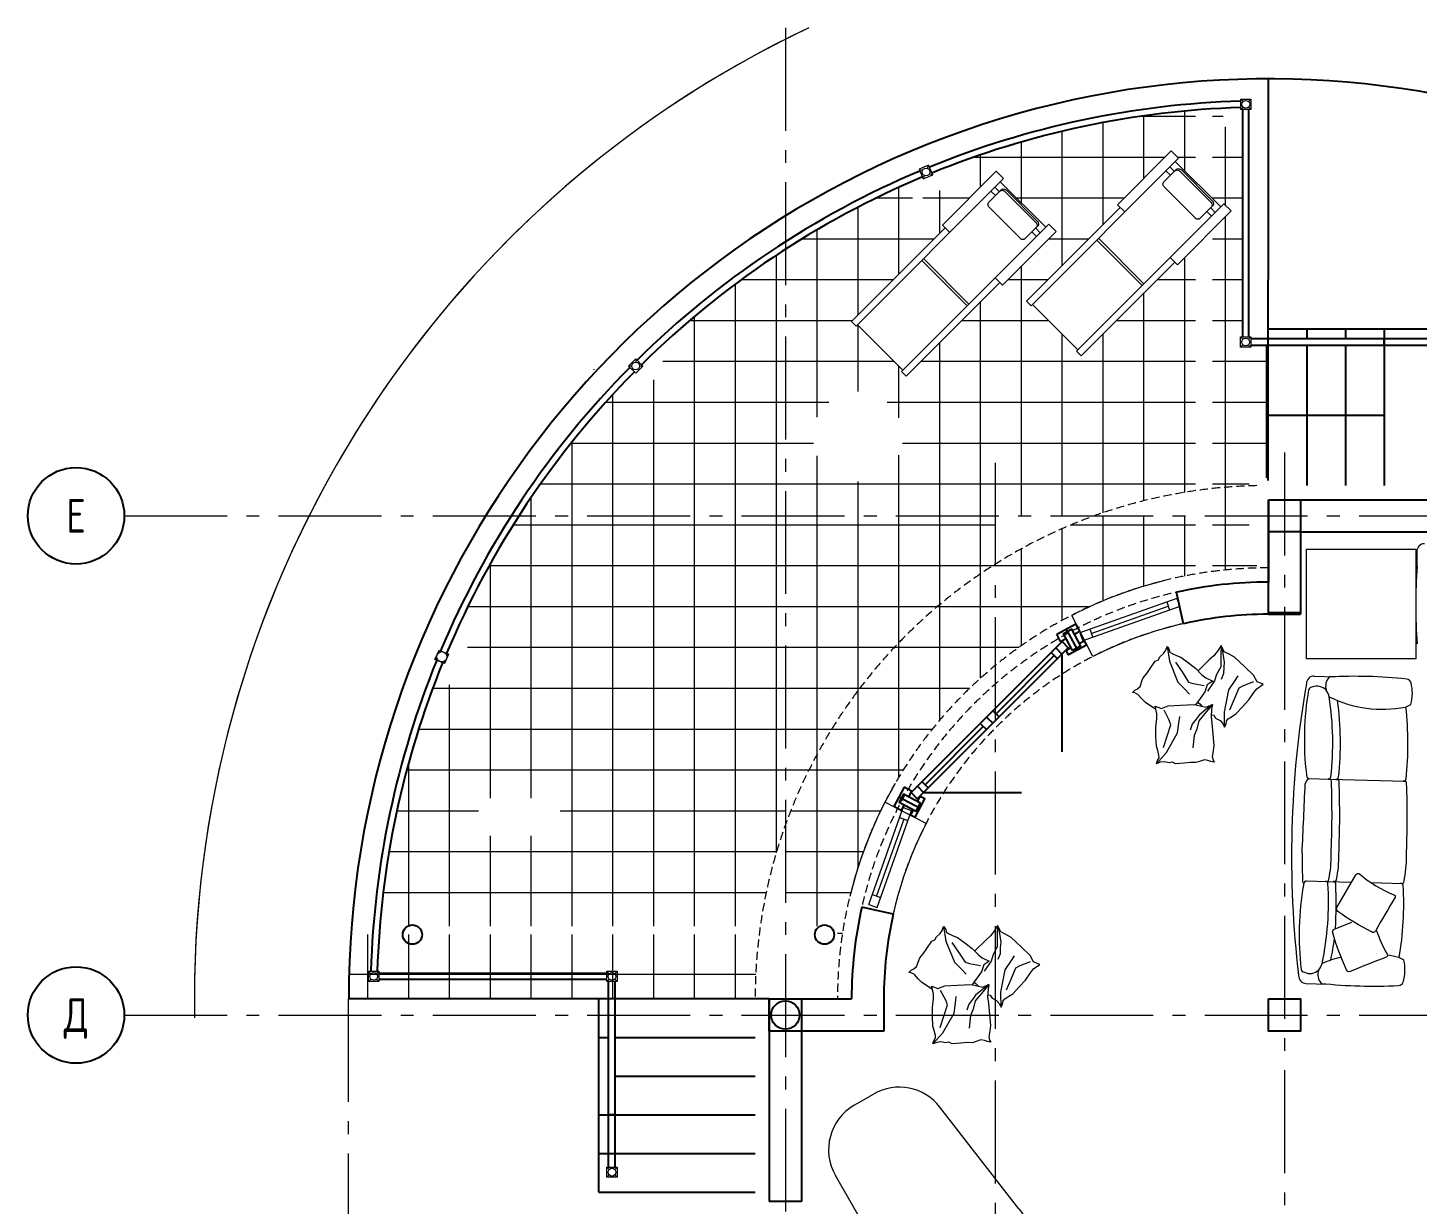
# Model space of a CAD drawing. Header units: millimetres. Extents: x -133165 to 20117, y 15722 to 63536.
# Drawn here: x -131748 to -120946, y 31100 to 40242 of the extents above; entities that cross this region are included whole.
import ezdxf
from ezdxf.enums import TextEntityAlignment as Align

# ---------------------------------------------------------------- set-up
doc = ezdxf.new("R2010")
doc.units = ezdxf.units.MM
for name, pattern in [('GOST2.303 5', [24, 20, -1.5, 1, -1.5]), ('GOST2.303 6', [12, 8, -1.5, 1, -1.5]), ('HIDDEN', [9.525, 6.35, -3.175])]:
    doc.linetypes.add(name, pattern=pattern)
doc.layers.get('0').update_dxf_attribs({"lineweight": 15})
for name, color, linetype, lineweight in [('axis', 7, 'GOST2.303 5', 9), ('Furniture', 28, 'Continuous', 9), ('hatch', 8, 'Continuous', 5), ('v', 140, 'Continuous', 20), ('wall', 5, 'Continuous', 60)]:
    doc.layers.add(name, color=color, linetype=linetype, lineweight=lineweight)
for name, color, linetype in [('floor', 11, 'Continuous'), ('hidden', 9, 'HIDDEN'), ('merdiven', 3, 'Continuous')]:
    doc.layers.add(name, color=color, linetype=linetype)
doc.styles.add('GOST 2.304', font='CS_Gost2304.shx')
pattern_1 = [(0, (124261.04, 143377.6), (0, 317.5), []), (90, (124261.04, 143377.6), (-317.5, 2e-14), [])]

# ---------------------------------------------------------------- blocks, each defined once
blk = doc.blocks.new('KITCHENokna')
at = {"layer": 'v'}
for p, q in [((-3, 4), (52, 44)), ((473, -639), (-3, 4)), ((528, -599), (52, 44)), ((46, -63), (101, -22)), ((74, -42), (451, -552)), ((424, -572), (478, -532)), ((473, -639), (528, -599))]:
    blk.add_line(p, q, dxfattribs=at)
blk = doc.blocks.new('A$C572B1103')
for p, q in [((56, 857), (72, 882)), ((72, 882), (82, 913)), ((82, 913), (97, 893)), ((82, 913), (101, 799)), ((97, 893), (105, 869)), ((105, 869), (121, 857)), ((483, 887), (447, 840)), ((502, 919), (483, 887)), ((502, 919), (500, 848)), ((502, 919), (516, 857)), ((527, 871), (502, 919)), ((566, 851), (527, 871)), ((-49, 741), (-10, 797)), ((-10, 797), (15, 808)), ((15, 808), (26, 832)), ((26, 832), (56, 857)), ((101, 799), (166, 635)), ((121, 857), (156, 841)), ((147, 789), (199, 714)), ((156, 841), (190, 828)), ((190, 828), (248, 785)), ((248, 785), (305, 742)), ((410, 807), (324, 723)), ((447, 840), (410, 807)), ((500, 848), (500, 755)), ((516, 857), (527, 790)), ((527, 790), (523, 750)), ((608, 828), (566, 851)), ((686, 754), (608, 828)), ((-127, 602), (-111, 649)), ((-111, 649), (-103, 669)), ((-103, 669), (-76, 701)), ((-76, 701), (-49, 741)), ((199, 714), (249, 634)), ((305, 742), (354, 692)), ((354, 692), (383, 668)), ((383, 668), (438, 642)), ((468, 694), (452, 644)), ((500, 755), (468, 694)), ((521, 701), (503, 655)), ((523, 750), (521, 701)), ((606, 639), (634, 684)), ((755, 688), (686, 754)), ((782, 637), (755, 688)), ((-187, 554), (-169, 572)), ((-169, 551), (-187, 554)), ((-169, 572), (-148, 584)), ((-145, 540), (-169, 551)), ((-148, 584), (-127, 602)), ((-114, 506), (-145, 540)), ((166, 635), (221, 580)), ((221, 580), (257, 542)), ((249, 634), (285, 624)), ((285, 624), (370, 608)), ((377, 560), (321, 482)), ((394, 615), (377, 560)), ((418, 630), (394, 615)), ((452, 644), (397, 564)), ((438, 642), (418, 630)), ((528, 402), (562, 575)), ((562, 575), (606, 639)), ((608, 504), (643, 591)), ((643, 591), (677, 608)), ((677, 608), (757, 639)), ((718, 496), (757, 553)), ((757, 553), (781, 583)), ((781, 583), (830, 618)), ((809, 626), (782, 637)), ((830, 618), (809, 626)), ((-86, 476), (-114, 506)), ((-5, 422), (-86, 476)), ((-11, 448), (11, 440)), ((3, 389), (-11, 448)), ((11, 440), (38, 430)), ((38, 430), (91, 451)), ((91, 451), (187, 456)), ((187, 456), (296, 461)), ((296, 461), (341, 451)), ((321, 482), (304, 459)), ((319, 480), (336, 467)), ((336, 467), (353, 448)), ((341, 451), (385, 441)), ((435, 461), (384, 422)), ((385, 441), (435, 461)), ((435, 461), (389, 406)), ((435, 461), (428, 424)), ((571, 420), (608, 504)), ((620, 390), (670, 443)), ((670, 443), (718, 496)), ((-5, 282), (3, 351)), ((3, 351), (3, 389)), ((99, 340), (59, 416)), ((113, 304), (99, 340)), ((174, 317), (181, 369)), ((308, 346), (278, 308)), ((331, 379), (308, 346)), ((329, 335), (313, 269)), ((389, 406), (329, 335)), ((384, 422), (331, 379)), ((428, 424), (425, 365)), ((425, 365), (431, 315)), ((426, 382), (445, 378)), ((445, 378), (460, 356)), ((460, 356), (494, 337)), ((494, 337), (514, 315)), ((530, 286), (528, 402)), ((541, 309), (545, 334)), ((545, 334), (558, 349)), ((558, 349), (590, 371)), ((590, 371), (620, 390)), ((-4, 210), (-5, 282)), ((77, 87), (164, 240)), ((83, 216), (113, 304)), ((164, 240), (174, 317)), ((278, 308), (262, 262)), ((292, 220), (282, 123)), ((313, 269), (292, 220)), ((431, 315), (446, 142)), ((514, 315), (530, 286)), ((530, 286), (541, 309)), ((-1, 138), (-4, 210)), ((10, 104), (-1, 138)), ((56, 128), (83, 216)), ((446, 142), (441, 102)), ((0, 0), (77, 87)), ((0, 0), (7, 25)), ((30, 12), (0, 0)), ((7, 25), (20, 46)), ((19, 66), (10, 104)), ((20, 46), (19, 66)), ((60, 15), (30, 12)), ((98, 7), (60, 15)), ((124, 14), (98, 7)), ((148, 1), (124, 14)), ((216, 5), (148, 1)), ((264, 10), (216, 5)), ((306, 9), (264, 10)), ((327, 15), (306, 9)), ((373, 31), (327, 15)), ((400, 27), (373, 31)), ((423, 18), (400, 27)), ((449, 14), (423, 18)), ((441, 102), (433, 56)), ((433, 56), (440, 30)), ((440, 30), (449, 14))]:
    blk.add_line(p, q)
blk = doc.blocks.new('рояль')
at = {"linetype": 'Continuous'}
for p, q in [((25136, -25908), (25309, -25908)), ((24736, -28408), (24736, -26308)), ((25841, -27244), (25705, -26253)), ((26156, -27666), (26148, -27666)), ((26236, -28408), (26236, -27746)), ((24736, -27967), (26236, -27967)), ((24736, -28208), (26236, -28208)), ((24766, -28408), (24766, -28208)), ((24766, -28238), (26206, -28238)), ((24787, -28318), (24787, -28238)), ((24797, -28318), (24797, -28238)), ((24813, -28318), (24813, -28238)), ((24823, -28318), (24823, -28238)), ((24844, -28378), (24844, -28238)), ((24864, -28318), (24864, -28238)), ((24874, -28318), (24874, -28238)), ((24890, -28318), (24890, -28238)), ((24900, -28318), (24900, -28238)), ((24916, -28318), (24916, -28238)), ((24926, -28318), (24926, -28238)), ((24946, -28378), (24946, -28238)), ((24967, -28318), (24967, -28238)), ((24977, -28318), (24977, -28238)), ((24993, -28318), (24993, -28238)), ((25003, -28318), (25003, -28238)), ((25024, -28378), (25024, -28238)), ((25044, -28318), (25044, -28238)), ((25054, -28318), (25054, -28238)), ((25070, -28318), (25070, -28238)), ((25080, -28318), (25080, -28238)), ((25096, -28318), (25096, -28238)), ((25106, -28318), (25106, -28238)), ((25126, -28378), (25126, -28238)), ((25147, -28318), (25147, -28238)), ((25157, -28318), (25157, -28238)), ((25173, -28318), (25173, -28238)), ((25183, -28318), (25183, -28238)), ((25204, -28378), (25204, -28238)), ((25224, -28318), (25224, -28238)), ((25234, -28318), (25234, -28238)), ((25250, -28318), (25250, -28238)), ((25260, -28318), (25260, -28238)), ((25276, -28318), (25276, -28238)), ((25286, -28318), (25286, -28238)), ((25306, -28378), (25306, -28238)), ((25327, -28318), (25327, -28238)), ((25337, -28318), (25337, -28238)), ((25353, -28318), (25353, -28238)), ((25363, -28318), (25363, -28238)), ((25384, -28378), (25384, -28238)), ((25404, -28318), (25404, -28238)), ((25414, -28318), (25414, -28238)), ((25430, -28318), (25430, -28238)), ((25440, -28318), (25440, -28238)), ((25456, -28318), (25456, -28238)), ((25466, -28318), (25466, -28238)), ((25486, -28378), (25486, -28238)), ((25507, -28318), (25507, -28238)), ((25517, -28318), (25517, -28238)), ((25533, -28318), (25533, -28238)), ((25543, -28318), (25543, -28238)), ((25564, -28378), (25564, -28238)), ((25584, -28318), (25584, -28238)), ((25594, -28318), (25594, -28238)), ((25610, -28318), (25610, -28238)), ((25620, -28318), (25620, -28238)), ((25636, -28318), (25636, -28238)), ((25646, -28318), (25646, -28238)), ((25666, -28378), (25666, -28238)), ((25687, -28318), (25687, -28238)), ((25697, -28318), (25697, -28238)), ((25713, -28318), (25713, -28238)), ((25723, -28318), (25723, -28238)), ((25744, -28378), (25744, -28238)), ((25764, -28318), (25764, -28238)), ((25774, -28318), (25774, -28238)), ((25790, -28318), (25790, -28238)), ((25800, -28318), (25800, -28238)), ((25816, -28318), (25816, -28238)), ((25826, -28318), (25826, -28238)), ((25846, -28378), (25846, -28238)), ((25867, -28318), (25867, -28238)), ((25877, -28318), (25877, -28238)), ((25893, -28318), (25893, -28238)), ((25903, -28318), (25903, -28238)), ((25924, -28378), (25924, -28238)), ((25944, -28318), (25944, -28238)), ((25954, -28318), (25954, -28238)), ((25970, -28318), (25970, -28238)), ((25980, -28318), (25980, -28238)), ((25996, -28318), (25996, -28238)), ((26006, -28318), (26006, -28238)), ((26026, -28378), (26026, -28238)), ((26047, -28318), (26047, -28238)), ((26057, -28318), (26057, -28238)), ((26073, -28318), (26073, -28238)), ((26083, -28318), (26083, -28238)), ((26104, -28378), (26104, -28238)), ((26124, -28318), (26124, -28238)), ((26134, -28318), (26134, -28238)), ((26150, -28318), (26150, -28238)), ((26160, -28318), (26160, -28238)), ((26176, -28318), (26176, -28238)), ((26186, -28318), (26186, -28238)), ((26206, -28208), (26206, -28408)), ((26206, -28378), (26206, -28238)), ((24736, -28408), (26236, -28408)), ((24766, -28378), (26206, -28378)), ((24787, -28318), (24797, -28318)), ((24792, -28378), (24792, -28318)), ((24813, -28318), (24823, -28318)), ((24818, -28378), (24818, -28318)), ((24864, -28318), (24874, -28318)), ((24869, -28378), (24869, -28318)), ((24890, -28318), (24900, -28318)), ((24895, -28378), (24895, -28318)), ((24916, -28318), (24926, -28318)), ((24921, -28378), (24921, -28318)), ((24967, -28318), (24977, -28318)), ((24972, -28378), (24972, -28318)), ((24993, -28318), (25003, -28318)), ((24998, -28378), (24998, -28318)), ((25044, -28318), (25054, -28318)), ((25049, -28378), (25049, -28318)), ((25070, -28318), (25080, -28318)), ((25075, -28378), (25075, -28318)), ((25096, -28318), (25106, -28318)), ((25101, -28378), (25101, -28318)), ((25147, -28318), (25157, -28318)), ((25152, -28378), (25152, -28318)), ((25173, -28318), (25183, -28318)), ((25178, -28378), (25178, -28318)), ((25224, -28318), (25234, -28318)), ((25229, -28378), (25229, -28318)), ((25250, -28318), (25260, -28318)), ((25255, -28378), (25255, -28318)), ((25276, -28318), (25286, -28318)), ((25281, -28378), (25281, -28318)), ((25327, -28318), (25337, -28318)), ((25332, -28378), (25332, -28318)), ((25353, -28318), (25363, -28318)), ((25358, -28378), (25358, -28318)), ((25404, -28318), (25414, -28318)), ((25409, -28378), (25409, -28318)), ((25430, -28318), (25440, -28318)), ((25435, -28378), (25435, -28318)), ((25456, -28318), (25466, -28318)), ((25461, -28378), (25461, -28318)), ((25507, -28318), (25517, -28318)), ((25512, -28378), (25512, -28318)), ((25533, -28318), (25543, -28318)), ((25538, -28378), (25538, -28318)), ((25584, -28318), (25594, -28318)), ((25589, -28378), (25589, -28318)), ((25610, -28318), (25620, -28318)), ((25615, -28378), (25615, -28318)), ((25636, -28318), (25646, -28318)), ((25641, -28378), (25641, -28318)), ((25687, -28318), (25697, -28318)), ((25692, -28378), (25692, -28318)), ((25713, -28318), (25723, -28318)), ((25718, -28378), (25718, -28318)), ((25764, -28318), (25774, -28318)), ((25769, -28378), (25769, -28318)), ((25790, -28318), (25800, -28318)), ((25795, -28378), (25795, -28318)), ((25816, -28318), (25826, -28318)), ((25821, -28378), (25821, -28318)), ((25867, -28318), (25877, -28318)), ((25872, -28378), (25872, -28318)), ((25893, -28318), (25903, -28318)), ((25898, -28378), (25898, -28318)), ((25944, -28318), (25954, -28318)), ((25949, -28378), (25949, -28318)), ((25970, -28318), (25980, -28318)), ((25975, -28378), (25975, -28318)), ((25996, -28318), (26006, -28318)), ((26001, -28378), (26001, -28318)), ((26047, -28318), (26057, -28318)), ((26052, -28378), (26052, -28318)), ((26073, -28318), (26083, -28318)), ((26078, -28378), (26078, -28318)), ((26124, -28318), (26134, -28318)), ((26129, -28378), (26129, -28318)), ((26150, -28318), (26160, -28318)), ((26155, -28378), (26155, -28318)), ((26176, -28318), (26186, -28318)), ((26181, -28378), (26181, -28318))]:
    blk.add_line(p, q, dxfattribs=at)
for centre, radius, start, end in [((25136, -26308), 400, 90, 180), ((25309, -26308), 400, 7.8393, 90), ((26623, -27136), 790, 187.8393, 212.6077), ((26148, -27440), 226, 212.6077, 270), ((26156, -27746), 80, 0, 90)]:
    blk.add_arc(centre, radius, start, end, dxfattribs=at)
blk = doc.blocks.new('тренажер')
at = {"linetype": 'Continuous'}
for p, q in [((27147, -26183), (27147, -26233)), ((27147, -26233), (28631, -26233)), ((27162, -26233), (27162, -26733)), ((28768, -26153), (28177, -26153)), ((28177, -26153), (28177, -26233)), ((28768, -26233), (28177, -26233)), ((28631, -26233), (28631, -26283)), ((28673, -26233), (28673, -26283)), ((28733, -26233), (28733, -26733)), ((28768, -26153), (28768, -26233)), ((28533, -26303), (28532, -26308)), ((28532, -26308), (28532, -26313)), ((28532, -26313), (28532, -26653)), ((28535, -26298), (28533, -26303)), ((28538, -26294), (28535, -26298)), ((28541, -26290), (28538, -26294)), ((28545, -26287), (28541, -26290)), ((28549, -26285), (28545, -26287)), ((28553, -26283), (28549, -26285)), ((28558, -26283), (28553, -26283)), ((28694, -26283), (28558, -26283)), ((28683, -26283), (28679, -26283)), ((28688, -26285), (28683, -26283)), ((28692, -26287), (28688, -26285)), ((28696, -26290), (28692, -26287)), ((28698, -26283), (28694, -26283)), ((28699, -26294), (28696, -26290)), ((28703, -26285), (28698, -26283)), ((28701, -26298), (28699, -26294)), ((28703, -26303), (28701, -26298)), ((28707, -26287), (28703, -26285)), ((28705, -26308), (28703, -26303)), ((28705, -26313), (28705, -26308)), ((28705, -26653), (28705, -26313)), ((28711, -26290), (28707, -26287)), ((28714, -26294), (28711, -26290)), ((28716, -26298), (28714, -26294)), ((28718, -26303), (28716, -26298)), ((28720, -26308), (28718, -26303)), ((28720, -26313), (28720, -26308)), ((28720, -26653), (28720, -26313)), ((28532, -26653), (28532, -26658)), ((28532, -26658), (28533, -26663)), ((28533, -26663), (28535, -26668)), ((28535, -26668), (28538, -26672)), ((28538, -26672), (28541, -26676)), ((28541, -26676), (28545, -26679)), ((28545, -26679), (28549, -26681)), ((28549, -26681), (28553, -26682)), ((28683, -26682), (28688, -26681)), ((28688, -26681), (28692, -26679)), ((28692, -26679), (28696, -26676)), ((28696, -26676), (28699, -26672)), ((28698, -26682), (28703, -26681)), ((28699, -26672), (28701, -26668)), ((28701, -26668), (28703, -26663)), ((28703, -26663), (28705, -26658)), ((28703, -26681), (28707, -26679)), ((28705, -26658), (28705, -26653)), ((28707, -26679), (28711, -26676)), ((28711, -26676), (28714, -26672)), ((28714, -26672), (28716, -26668)), ((28716, -26668), (28718, -26663)), ((28718, -26663), (28720, -26658)), ((28720, -26658), (28720, -26653)), ((28768, -26733), (27147, -26733)), ((27147, -26733), (27147, -26783)), ((28177, -26783), (27147, -26783)), ((28177, -26813), (28177, -26733)), ((28553, -26682), (28558, -26683)), ((28558, -26683), (28694, -26683)), ((28631, -26683), (28631, -26733)), ((28673, -26683), (28673, -26733)), ((28679, -26683), (28683, -26682)), ((28694, -26683), (28698, -26682)), ((28768, -26813), (28768, -26733)), ((28768, -26813), (28177, -26813))]:
    blk.add_line(p, q, dxfattribs=at)
at = {"ltscale": 100}
for p, q in [((27147, -26183), (28177, -26183)), ((27869, -26233), (27869, -26733)), ((27889, -26233), (27889, -26733))]:
    blk.add_line(p, q, dxfattribs=at)

msp = doc.modelspace()

# ---------------------------------------------------------------- hatches: boundary and pattern name
at = {"layer": 'hatch', "lineweight": 0, "ltscale": 100}
h = msp.add_hatch(dxfattribs=at)
h.set_pattern_fill('NET', color=256, scale=100, style=0)
h.set_pattern_definition(pattern_1)
h.paths.add_polyline_path([(-122668.6, 38542.2), (-122810.4, 38400.4), (-122831.6, 38421.6), (-123559.9, 37693.3), (-123595.3, 37728.6), (-123584.3, 37739.6), (-123937.9, 38093.2), (-123948.8, 38082.2), (-123984.2, 38117.5), (-123255.9, 38845.9), (-123277.1, 38867.1), (-122859, 39285.2), (-122802.4, 39228.6), (-122827.4, 39203.7), (-122668.6, 39044.8), (-122668.6, 39324.1, -0.0953502), (-122673.6, 39350.1, -0.0953502), (-122668.6, 39376), (-122668.6, 39450.1), (-122668.6, 39602.9, 0.0715669), (-124593, 39163.5), (-124535.5, 39030), (-124698.5, 38959.8), (-124607.2, 38739.3), (-124219.5, 39127), (-124163, 39070.4), (-124187.9, 39045.5), (-123834.3, 38691.9), (-123809.4, 38716.9), (-123752.8, 38660.3), (-124170.9, 38242.2), (-124192.1, 38263.4), (-124346.2, 38109.3), (-123658.9, 36450.1), (-123452.7, 36450.1, -0.0507529), (-122668.6, 36644.9)])
h.paths.add_polyline_path([(-123556.4, 37500.1), (-123556.4, 38300.1), (-123147.6, 38300.1), (-123147.6, 37500.1)], flags=24)
h = msp.add_hatch(dxfattribs=at)
h.set_pattern_fill('NET', color=256, scale=100, style=0)
h.set_pattern_definition(pattern_1)
h.paths.add_polyline_path([(-122304.6, 39472.8), (-122453.6, 39472.8), (-122453.6, 39617.2, 0.0030709), (-122538.6, 39612.3), (-122538.6, 39450.1), (-122538.6, 39376, -0.0953502), (-122533.6, 39350.1, -0.0953502), (-122538.6, 39324.1), (-122538.6, 38914.8), (-122473.8, 38850.1), (-122448.9, 38875), (-122392.3, 38818.5), (-122538.6, 38672.2), (-122538.6, 36661.3, -0.0179111), (-122253.6, 36682.2), (-122253.6, 36745.1), (-122104.6, 36745.1), (-122104.3, 37775.1), (-122304.6, 37775.1)])
h = msp.add_hatch(dxfattribs=at)
h.set_pattern_fill('NET', color=256, scale=100, style=0)
h.set_pattern_definition(pattern_1)
h.paths.add_polyline_path([(-125858.6, 36450.1), (-123658.9, 36450.1), (-124346.2, 38109.3), (-124920.4, 37535.1), (-124955.8, 37570.5), (-124944.8, 37581.4), (-125298.4, 37935), (-125309.3, 37924), (-125344.7, 37959.4), (-124616.4, 38687.7), (-124637.6, 38708.9), (-124607.2, 38739.3), (-124698.5, 38959.8), (-124856.9, 38891.5), (-124916.4, 39029.6, 0.038681), (-125858.6, 38520.7)])
h.paths.add_polyline_path([(-124944.8, 37066.3, -1), (-125644.8, 37066.3, -1)], flags=16)
h.paths.add_polyline_path([(-125602.8, 36795.7), (-124986.8, 36795.7), (-124986.8, 37332.1), (-125602.8, 37332.1)], flags=24)
h = msp.add_hatch(dxfattribs=at)
h.set_pattern_fill('NET', color=256, scale=100, style=0)
h.set_pattern_definition(pattern_1)
h.paths.add_polyline_path([(-125858.6, 36450.1), (-125858.6, 38520.7, 0.0469348), (-126879.2, 37718.2), (-126774.7, 37613.7), (-126898.4, 37489.9)])
h = msp.add_hatch(dxfattribs=at)
h.set_pattern_fill('NET', color=256, scale=100, style=0)
h.set_pattern_definition(pattern_1)
h.paths.add_polyline_path([(-127929.2, 36450.1), (-125858.6, 36450.1), (-126898.4, 37489.9), (-127022.2, 37366.2), (-127126.7, 37470.7, 0.0469348)])
h = msp.add_hatch(dxfattribs=at)
h.set_pattern_fill('NET', color=256, scale=100, style=0)
h.set_pattern_definition(pattern_1)
h.paths.add_polyline_path([(-122253.6, 36682.2, 0.0179111), (-122538.6, 36661.3), (-122538.6, 36450.1), (-122253.6, 36450.1)])
h = msp.add_hatch(dxfattribs=at)
h.set_pattern_fill('NET', color=256, scale=100, style=0)
h.set_pattern_definition(pattern_1)
h.paths.add_polyline_path([(-125858.6, 36450.1), (-127929.2, 36450.1, 0.0387803), (-128439.2, 35505.4), (-128318.6, 35453.5), (-128385.9, 35297.3), (-125858.6, 34250.4)])
h.paths.add_polyline_path([(-126099.9, 35348.6), (-126099.9, 34948.6), (-127110.4, 34948.6), (-127110.4, 35348.6)], flags=16)
h.paths.add_polyline_path([(-126995.7, 34994.4), (-126131.4, 34994.4), (-126131.4, 35298.9), (-126995.7, 35298.9)], flags=8)
h.paths.add_polyline_path([(-128243.8, 33962.1), (-127609.3, 33962.1), (-127609.3, 34255.8), (-128243.8, 34255.8)], flags=24)
h = msp.add_hatch(dxfattribs=at)
h.set_pattern_fill('NET', color=256, scale=100, style=0)
h.set_pattern_definition(pattern_1)
h.paths.add_polyline_path([(-124924.9, 35516.4, -0.055996), (-124228.6, 36072.1), (-124228.6, 36450.1), (-125858.6, 36450.1)])
h = msp.add_hatch(dxfattribs=at)
h.set_pattern_fill('NET', color=256, scale=100, style=0)
h.set_pattern_definition(pattern_1)
h.paths.add_polyline_path([(-125858.6, 36450.1), (-125858.6, 34250.4), (-125789.8, 34222, -0.0984914), (-124924.9, 35516.4)])
h = msp.add_hatch(dxfattribs=at)
h.set_pattern_fill('NET', color=256, scale=100, style=0)
h.set_pattern_definition(pattern_1)
h.paths.add_polyline_path([(-122603.6, 36007.5), (-122603.6, 36045.7), (-122668.6, 36045.7), (-122668.6, 36450.1), (-123452.7, 36450.1, 0.0542352), (-124228.6, 36072.1), (-124228.6, 35284.8, -0.1351454)])
h.paths.add_polyline_path([(-123894.7, 35925.4), (-122836.1, 35925.4), (-122836.1, 36313.5), (-123894.7, 36313.5)], flags=24)
h = msp.add_hatch(dxfattribs=at)
h.set_pattern_fill('NET', color=256, scale=100, style=0)
h.set_pattern_definition(pattern_1)
h.paths.add_polyline_path([(-122538.6, 36045.7), (-122603.6, 36045.7), (-122603.6, 36007.5, -0.0307458), (-122193.6, 36043.9), (-122193.6, 36295.1), (-122253.6, 36295.1), (-122253.6, 36450.1), (-122538.6, 36450.1)])
h = msp.add_hatch(dxfattribs=at)
h.set_pattern_fill('NET', color=256, scale=100, style=0)
h.set_pattern_definition(pattern_1)
h.paths.add_polyline_path([(-124228.6, 36072.1, 0.055996), (-124924.9, 35516.4), (-124472.4, 35063.9, -0.0245696), (-124228.6, 35284.8)])
h = msp.add_hatch(dxfattribs=at)
h.set_pattern_fill('NET', color=256, scale=100, style=0)
h.set_pattern_definition(pattern_1)
h.paths.add_polyline_path([(-124472.4, 35063.9), (-124924.9, 35516.4, 0.110567), (-125858.6, 34044.2), (-125858.6, 33260.1), (-125454.2, 33260.1), (-125454.2, 33195.1), (-125416, 33195.1, -0.1602471)])
h = msp.add_hatch(dxfattribs=at)
h.set_pattern_fill('NET', color=256, scale=100, style=0)
h.set_pattern_definition(pattern_1)
h.paths.add_polyline_path([(-126099.9, 35348.6), (-127110.4, 35348.6), (-127110.4, 34948.6), (-126099.9, 34948.6)])
h.paths.add_polyline_path([(-128385.9, 35297.3), (-128457.1, 35132), (-128573, 35182, 0.0714672), (-129011.4, 33260.1), (-128858.6, 33260.1), (-128784.5, 33260.1, -0.1924501), (-128732.6, 33260.1), (-126053.3, 33260.1, -0.0507529), (-125858.6, 34044.2), (-125858.6, 34250.4)])
h.paths.add_polyline_path([(-126995.7, 34994.4), (-126131.4, 34994.4), (-126131.4, 35298.9), (-126995.7, 35298.9)], flags=24)
edge = h.paths.add_edge_path(flags=16)
edge.add_line((-128243.8, 33962.1), (-127609.3, 33962.1))
edge.add_line((-127609.3, 33962.1), (-127609.3, 34255.8))
edge.add_line((-127609.3, 34255.8), (-128243.8, 34255.8))
edge.add_line((-128243.8, 34255.8), (-128243.8, 33962.1))
edge.add_line((-128292.5, 33973.3), (-127560.6, 33973.3))
h.paths.add_polyline_path([(-127995.6, 33936.7), (-127195.6, 33936.7), (-127195.6, 33527.9), (-127995.6, 33527.9)], flags=24)
h = msp.add_hatch(dxfattribs=at)
h.set_pattern_fill('NET', color=256, scale=100, style=0)
h.set_pattern_definition(pattern_1)
h.paths.add_polyline_path([(-126062.1, 33195.1), (-129236.1, 33195.1, 0.0174986), (-129253.6, 32695.1), (-126093.6, 32695.1, -0.0314212)])
h = msp.add_hatch(dxfattribs=at)
h.set_pattern_fill('NET', color=256, scale=100, style=0)
h.set_pattern_definition(pattern_1)
h.paths.add_polyline_path([(-126069.8, 33130.1), (-128732.6, 33130.1, -0.1924501), (-128784.5, 33130.1), (-128858.6, 33130.1), (-129020.8, 33130.1, 0.0030709), (-129025.7, 33045.1), (-128884.5, 33045.1), (-128884.5, 32895.7), (-127183.6, 32895.7), (-127183.6, 32695.1), (-126153.6, 32695.1), (-126153.6, 32865.1), (-126089.9, 32865.1, -0.0166566)])
h.paths.add_polyline_path([(-127020.1, 32792.1), (-126385.5, 32792.1), (-126385.5, 33085.8), (-127020.1, 33085.8)], flags=24)

# ---------------------------------------------------------------- linework, layer by layer
at = {"layer": 'axis', "color": 147, "linetype": 'GOST2.303 6', "lineweight": 0, "ltscale": 100}
for p, q in [((-125858.6, 40242.3), (-125858.6, 16768.2)), ((-124228.6, 36861.7), (-124228.6, 16695.4)), ((-121978.6, 36941.5), (-121978.6, 16775.3)), ((-130998.5, 36450.1), (-105614.1, 36450.1)), ((-129258.6, 32695.1), (-129258.6, 16768.2)), ((-130998.5, 32570.1), (-105614.1, 32570.1))]:
    msp.add_line(p, q, dxfattribs=at)
at = {"layer": 'axis', "color": 3, "linetype": 'Continuous', "lineweight": 25, "ltscale": 75}
for centre in [(-131373.5, 36450.1), (-131373.5, 32570.1)]:
    msp.add_circle(centre, 375, dxfattribs=at)
at = {"layer": 'floor', "ltscale": 100}
for p, q in [((-122304.6, 39607.8), (-122304.6, 37840.1)), ((-122254.6, 37840.1), (-122254.6, 39607.8)), ((-120196.7, 37825.1), (-122239.6, 37825.1)), ((-121204.1, 37775.1), (-121204.1, 37825.1)), ((-122239.6, 37775.1), (-120196.7, 37775.1)), ((-129019.5, 32895.7), (-127246.7, 32895.7)), ((-127246.7, 32845.7), (-129019.5, 32845.7)), ((-127233.6, 31388.9), (-127233.6, 32830.1)), ((-127183.6, 32830.1), (-127183.6, 31388.9)), ((-127183.6, 31794.5), (-127233.6, 31794.5))]:
    msp.add_line(p, q, dxfattribs=at)
for radius, start, end in [(6981, 91.76488, 112.17456), (6931, 91.77762, 112.16636), (6981, 112.83123, 134.6717), (6931, 112.82776, 134.66933), (6981, 135.3283, 157.19133), (6931, 135.33067, 157.1926), (6981, 157.84799, 178.23512), (6931, 157.85401, 178.22238)]:
    msp.add_arc((-122103.6, 32695.1), radius, start, end, dxfattribs=at)
at = {"layer": 'Furniture', "ltscale": 100}
for p, q in [((-120949.4, 36172.9), (-120949.4, 36010.9)), ((-121746.5, 35203.8), (-121584.6, 35199.5)), ((-121788.2, 34408.1), (-121625.6, 34403.8)), ((-121625.6, 34403.8), (-121040.6, 34388.2)), ((-121809.3, 33612.4), (-121646.8, 33608.1)), ((-121646.8, 33608.1), (-121455.9, 33603)), ((-121305.2, 33599), (-121061.8, 33592.5)), ((-121811.6, 32815.7), (-121648.2, 32811.3))]:
    msp.add_line(p, q, dxfattribs=at)
msp.add_lwpolyline([(-120957.6, 35339.5), (-121807.6, 35339.5), (-121807.6, 36189.5), (-120957.6, 36189.5)], close=True, dxfattribs=at)
msp.add_lwpolyline([(-121301.5, 33216.6, -0.0391081), (-121563.2, 33375.3, -0.3524134), (-121571.7, 33405.7), (-121422.9, 33659.2, -0.3700871), (-121395.7, 33668.6, 0.0853177), (-121127.1, 33505.1, -0.3381489), (-121116.3, 33487.3, 0.0069625), (-121271.2, 33221.7, -0.4780744)], format="xyb", close=True, dxfattribs=at)
msp.add_lwpolyline([(-121262.6, 33227.8, 0.0549692), (-121179.8, 33042, -0.3381489), (-121182.3, 33021.3, 0.0069625), (-121468.1, 32907.9, -0.4780744), (-121495.1, 32922.7, -0.0391081), (-121603.1, 33209, -0.3524134), (-121590.9, 33238.1), (-121453.4, 33292.3)], format="xyb", dxfattribs=at)
for centre, radius, start, end in [((-120889.4, 36172.9), 60, 90, 180), ((-117052.5, 35755.3), 3905.3, 175.57621, 184.42379), ((-114018.8, 33803.1), 7904.1, 170.22244, 186.7273), ((-121748.1, 35143.8), 60, 88.47487, 178.47487), ((-121763.7, 35089.4), 28.1, 91.72151, 163.75945), ((-121725.5, 35030.1), 95.7, 41.57841, 114.06171), ((-121548.4, 35124.2), 109.9, 138.1539, 196.12407), ((-121432.8, 31297.1), 3905.3, 84.05108, 92.89866), ((-121034.4, 35139.2), 42.7, 18.27781, 81.39983), ((-121319.6, 35072), 335.6, 344.61775, 13.90306), ((-119525.9, 34708.7), 2297.8, 170.26516, 186.68458), ((-121757.9, 35013.3), 131.4, 12.74789, 37.67928), ((-121215.8, 35886.8), 940.5, 243.88445, 280.86689), ((-123990.3, 34685.9), 2387.3, 353.60777, 8.58612), ((-123977.4, 34687.5), 2434.3, 353.65547, 7.6953), ((-121233.7, 35436.7), 512.2, 292.40166, 297.63901), ((-123520.9, 34678.2), 2503, 353.72244, 6.57618), ((-214820.9, 38263.5), 93085.4, 357.268095, 357.600662), ((-121755.1, 34354.2), 63.3, 121.45082, 168.70908), ((-121779.7, 34435.9), 28.9, 169.28608, 253.17876), ((-121638, 34422.7), 20.3, 266.67483, 352.59832), ((-121630.9, 34387.3), 17.3, 356.47078, 118.59491), ((-128344.4, 34127.8), 6735.8, 357.38589, 2.19876), ((-121578, 34421.1), 20.3, 266.67483, 352.59832), ((-121570.9, 34385.7), 17.3, 356.47078, 118.59491), ((-128284.5, 34126.2), 6735.8, 357.38589, 2.19876), ((-121053, 34407.2), 20.3, 266.67483, 352.59832), ((-121045.8, 34371.7), 17.3, 356.47078, 118.59491), ((-127759.4, 34112.2), 6735.8, 357.38589, 2.19876), ((-113885.9, 33847.6), 7955.4, 180.14923, 181.77694), ((-122434.1, 33798.3), 818.8, 347.78174, 1.59353), ((-122374.1, 33796.7), 818.8, 347.78174, 1.59353), ((-121849, 33782.7), 818.8, 347.78174, 1.59353), ((-121802.4, 33584.3), 28.9, 103.77098, 187.66366), ((-121651.2, 33624.9), 17.3, 238.35483, 0.47896), ((-121660.2, 33589.8), 20.3, 4.35142, 90.27491), ((-121591.2, 33623.3), 17.3, 238.35483, 0.47896), ((-121600.2, 33588.3), 20.3, 4.35142, 90.27491), ((-121066.1, 33609.3), 17.3, 238.35483, 0.47896), ((-119566.3, 33191.9), 2297.8, 170.26516, 186.68458), ((-124023.2, 33452.2), 2387.3, 348.36362, 3.34197), ((-125001.7, 33438.2), 3425, 356.70842, 2.53697), ((-123554, 33434.9), 2503, 350.37356, 3.2273), ((-121075.1, 33574.3), 20.3, 4.35142, 90.27491), ((-123215.3, 33358), 1637.2, 347.2262, 353.21555), ((-121811.4, 33006.5), 131.4, 319.27046, 344.20185), ((-121316.5, 32105.4), 940.5, 103.58642, 113.06529), ((-121316.5, 32105.4), 940.5, 76.08285, 81.50873), ((-121310.4, 32555.8), 512.2, 59.31073, 64.54808), ((-121376.8, 32924.6), 335.6, 343.04668, 12.33199), ((-121808.5, 32875.6), 60, 178.48695, 269.87422), ((-121821.2, 32930.8), 28.1, 193.19029, 265.22823), ((-121779.9, 32988), 95.7, 242.88803, 315.37133), ((-121608, 32884.7), 109.9, 160.82567, 218.79584), ((-121288.9, 36700.1), 3905.3, 264.05108, 272.89866), ((-121095.5, 32842.2), 42.7, 275.54991, 338.67193)]:
    msp.add_arc(centre, radius, start, end, dxfattribs=at)
at = {"layer": 'hidden', "linetype": 'HIDDEN', "lineweight": 0, "ltscale": 10}
for radius, start in [(3990, 91.29574), (3350, 90), (3240, 90), (2990, 90)]:
    msp.add_arc((-122103.6, 32695.1), radius, start, 180, dxfattribs=at)
at = {"layer": 'merdiven', "ltscale": 100}
for p, q in [((-122104.6, 36725.1), (-122103.5, 39845.1)), ((-120004.1, 37900.1), (-122104.6, 37900.1)), ((-121804.1, 37900.1), (-121804.1, 37825.1)), ((-121504.1, 37900.1), (-121504.1, 37825.1)), ((-121204.1, 37900.1), (-121204.1, 36685.1)), ((-121804.1, 37775.1), (-121804.1, 36685.1)), ((-121504.1, 37775.1), (-121504.1, 36685.1)), ((-127346.6, 37588.6), (-127346.6, 37588.1)), ((-121204.1, 37230.1), (-122104.1, 37230.1)), ((-125983.6, 32695.1), (-129253.6, 32695.1)), ((-127308.6, 31194.5), (-127308.6, 32695.7)), ((-127308.6, 32394.5), (-127233.6, 32394.5)), ((-127183.6, 32394.5), (-126093.6, 32394.5)), ((-127183.6, 32094.5), (-126093.6, 32094.5)), ((-127308.6, 31794.5), (-126093.6, 31794.5)), ((-127308.6, 31494.5), (-126093.6, 31494.5)), ((-127308.6, 31194.5), (-126093.6, 31194.5))]:
    msp.add_line(p, q, dxfattribs=at)
at = {"layer": 'merdiven', "lineweight": 0, "ltscale": 100}
for end in [181.00173, 179.99522]:
    msp.add_arc((-122103.6, 32695.1), 8350, 115.32961, end, dxfattribs=at)
at = {"layer": 'merdiven', "ltscale": 100}
msp.add_arc((-122103.6, 32695.1), 7150, 33.92049, 180, dxfattribs=at)
at = {"layer": 'v', "lineweight": 25}
for p, q in [((-123707.2, 35472.5), (-124881, 34298.7)), ((-123707.2, 35472.5), (-123659.1, 35424.4)), ((-123659.1, 35424.4), (-124832.9, 34250.6)), ((-123768, 35363.6), (-124220.6, 34911.1)), ((-123792.1, 35387.7), (-123744, 35339.6)), ((-123756.7, 35423), (-123708.6, 35374.9)), ((-123708.6, 35374.9), (-123708.6, 34614.9)), ((-124244.6, 34935.1), (-124196.5, 34887)), ((-124319.6, 34812.1), (-124772.1, 34359.5)), ((-124343.6, 34836.1), (-124295.5, 34788)), ((-124294.1, 34885.6), (-124246, 34837.5)), ((-124796.2, 34383.6), (-124748.1, 34335.5)), ((-124881, 34298.7), (-124832.9, 34250.6)), ((-124831.5, 34348.2), (-124783.4, 34300.1)), ((-124783.4, 34300.1), (-124023.4, 34300.1))]:
    msp.add_line(p, q, dxfattribs=at)
at = {"layer": 'wall', "lineweight": 20, "ltscale": 100}
for p, q in [((-122299.8, 39669.1), (-122318.6, 39687.8)), ((-122257.3, 39669.1), (-122238.6, 39687.8)), ((-122318.6, 39607.8), (-122299.8, 39626.6)), ((-122238.6, 39607.8), (-122257.3, 39626.6)), ((-122300.8, 37821.3), (-122319.6, 37840.1)), ((-122258.4, 37821.3), (-122239.6, 37840.1)), ((-122319.6, 37760.1), (-122300.8, 37778.8)), ((-122239.6, 37760.1), (-122258.4, 37778.8))]:
    msp.add_line(p, q, dxfattribs=at)
at = {"layer": 'wall', "lineweight": 0, "ltscale": 100}
for p, q in [((-124818, 39142.4), (-124793.4, 39132.6)), ((-124754.4, 39149.4), (-124744.6, 39174.1)), ((-124737.6, 39110.4), (-124712.9, 39100.6)), ((-124786.4, 39068.9), (-124776.6, 39093.6)), ((-127052.2, 37613.7), (-127078.7, 37613.7)), ((-127022.2, 37670.2), (-127022.2, 37643.7)), ((-126965.6, 37613.7), (-126992.2, 37613.7)), ((-128567.2, 35339.5), (-128582.6, 35333.4)), ((-128550.9, 35406.9), (-128544.8, 35391.5)), ((-128477.5, 35375.2), (-128492.8, 35369.1)), ((-128515.2, 35317.1), (-128509.1, 35301.7)), ((-129080.7, 32891.3), (-129099.5, 32910.1)), ((-129099.5, 32830.1), (-129080.7, 32848.8)), ((-129038.3, 32891.3), (-129019.5, 32910.1)), ((-129019.5, 32830.1), (-129038.3, 32848.8)), ((-127228, 32891.3), (-127246.7, 32910.1)), ((-127246.7, 32830.1), (-127228, 32848.8)), ((-127185.5, 32891.3), (-127166.7, 32910.1)), ((-127166.7, 32830.1), (-127185.5, 32848.8)), ((-127228, 31370.1), (-127246.7, 31388.9)), ((-127246.7, 31308.9), (-127228, 31327.7)), ((-127185.5, 31370.1), (-127166.7, 31388.9)), ((-127166.7, 31308.9), (-127185.5, 31327.7))]:
    msp.add_line(p, q, dxfattribs=at)
at = {"layer": 'wall', "color": 5, "lineweight": -2, "ltscale": 100}
for p, q in [((-122103.6, 36575.1), (-120548.6, 36575.1)), ((-122103.6, 36575.1), (-122103.6, 35935.1)), ((-122103.6, 36575.1), (-122103.6, 35945.1)), ((-122103.6, 36575.1), (-122103.6, 35935.1)), ((-121853.6, 36575.1), (-121853.6, 35695.1)), ((-121853.6, 36325.1), (-120548.6, 36325.1)), ((-121853.6, 36325.1), (-121853.6, 35695.1)), ((-121853.6, 36325.1), (-121853.6, 35685.1)), ((-122762.7, 35611.5), (-122817.8, 35855.3)), ((-122103.6, 35695.1), (-121853.6, 35695.1)), ((-122103.6, 35695.1), (-121853.6, 35695.1)), ((-122103.6, 35685.1), (-121853.6, 35685.1)), ((-123749.2, 35529.8), (-123599.1, 35609.6)), ((-123674.2, 35569.7), (-123587.3, 35406.4)), ((-123612.8, 35528.8), (-123568.6, 35552.2)), ((-123568.6, 35552.2), (-123599.1, 35609.6)), ((-123718.7, 35472.4), (-123749.2, 35529.8)), ((-123718.7, 35472.4), (-123674.6, 35495.9)), ((-123575.2, 35458.1), (-123535.5, 35479.3)), ((-123637, 35425.3), (-123676.7, 35404.1)), ((-124935.2, 34340.7), (-125015, 34190.6)), ((-124975.1, 34265.7), (-124811.8, 34178.8)), ((-124877.8, 34310.2), (-124935.2, 34340.7)), ((-124877.8, 34310.2), (-124901.3, 34266.1)), ((-124830.7, 34228.5), (-124809.6, 34268.3)), ((-124957.7, 34160.1), (-125015, 34190.6)), ((-124934.2, 34204.3), (-124957.7, 34160.1)), ((-124863.5, 34166.7), (-124884.7, 34127)), ((-125020, 33354.2), (-125263.8, 33409.3)), ((-125983.6, 32695.1), (-125983.6, 31120.1)), ((-125983.6, 32695.1), (-125343.6, 32695.1)), ((-125733.6, 32695.1), (-125733.6, 31120.1)), ((-125093.6, 32695.1), (-125093.6, 32445.1)), ((-125733.6, 31120.1), (-125983.6, 31120.1))]:
    msp.add_line(p, q, dxfattribs=at)
at = {"layer": 'wall', "color": 4, "lineweight": 20, "ltscale": 100}
for p, q in [((-123467.8, 35355.7), (-123632, 35676)), ((-124764.2, 34059.3), (-125084.5, 34223.5))]:
    msp.add_line(p, q, dxfattribs=at)
at = {"layer": 'wall', "lineweight": 20, "ltscale": 100}
for points in [[(-122238.6, 39687.8), (-122238.6, 39607.8), (-122318.6, 39607.8), (-122318.6, 39687.8)], [(-122239.6, 37840.1), (-122239.6, 37760.1), (-122319.6, 37760.1), (-122319.6, 37840.1)]]:
    msp.add_lwpolyline(points, close=True, dxfattribs=at)
at = {"layer": 'wall', "lineweight": 0, "ltscale": 100}
for points in [[(-124744.6, 39174.1), (-124818, 39142.4), (-124786.4, 39068.9), (-124712.9, 39100.6)], [(-127078.7, 37613.7), (-127022.2, 37670.2), (-126965.6, 37613.7), (-127022.2, 37557.1)], [(-128582.6, 35333.4), (-128550.9, 35406.9), (-128477.5, 35375.2), (-128509.1, 35301.7)], [(-129019.5, 32910.1), (-129019.5, 32830.1), (-129099.5, 32830.1), (-129099.5, 32910.1)], [(-127166.7, 32910.1), (-127166.7, 32830.1), (-127246.7, 32830.1), (-127246.7, 32910.1)], [(-127166.7, 31388.9), (-127166.7, 31308.9), (-127246.7, 31308.9), (-127246.7, 31388.9)]]:
    msp.add_lwpolyline(points, close=True, dxfattribs=at)
at = {"layer": 'wall', "color": 5, "lineweight": -2, "ltscale": 100}
for points in [[(-122103.6, 36575.1), (-121853.6, 36575.1), (-121853.6, 36325.1), (-122103.6, 36325.1)], [(-122103.6, 36575.1), (-121853.6, 36575.1), (-121853.6, 36325.1), (-122103.6, 36325.1)], [(-122103.6, 36575.1), (-121853.6, 36575.1), (-121853.6, 35695.1), (-122103.6, 35695.1)], [(-123625.3, 35403.2), (-123695.7, 35535.6), (-123633.9, 35568.5), (-123563.5, 35436.1)], [(-124808.6, 34216.8), (-124941.1, 34287.2), (-124973.9, 34225.4), (-124841.5, 34155)], [(-122103.6, 32695.1), (-121853.6, 32695.1), (-121853.6, 32445.1), (-122103.6, 32445.1)]]:
    msp.add_lwpolyline(points, close=True, dxfattribs=at)
for points in [[(-123535.5, 35479.3), (-123516.7, 35443.9), (-123658, 35368.8), (-123676.7, 35404.1)], [(-124884.7, 34127), (-124849.4, 34108.2), (-124774.2, 34249.5), (-124809.6, 34268.3)], [(-125093.6, 32445.1), (-125983.6, 32445.1), (-125983.6, 32695.1), (-125603.6, 32695.1)]]:
    msp.add_lwpolyline(points, dxfattribs=at)
at = {"layer": 'wall', "lineweight": 20, "ltscale": 100}
for centre in [(-122278.6, 39647.8), (-124765.5, 39121.5), (-122279.6, 37800.1), (-127022.2, 37613.7), (-129059.5, 32870.1), (-127206.7, 32870.1), (-127206.7, 31348.9)]:
    msp.add_circle(centre, 30, dxfattribs=at)
at = {"layer": 'wall', "lineweight": 0, "ltscale": 100}
msp.add_circle((-128530, 35354.3), 40, dxfattribs=at)
at = {"layer": 'wall', "lineweight": -2, "ltscale": 100}
msp.add_circle((-128758.6, 33195.1), 75, dxfattribs=at)
at = {"layer": 'wall', "color": 5, "lineweight": -2, "ltscale": 100}
for centre, radius in [((-125554.2, 33195.1), 75), ((-125858.6, 32570.1), 110)]:
    msp.add_circle(centre, radius, dxfattribs=at)
at = {"layer": 'wall', "color": 4, "lineweight": 20, "ltscale": 100}
for radius, start, end in [(3350, 103.74604, 117.14626), (2990, 90, 117.14626), (3350, 150, 166.25396), (2990, 152.85374, 180)]:
    msp.add_arc((-122103.6, 32695.1), radius, start, end, dxfattribs=at)
at = {"layer": 'wall', "color": 5, "lineweight": -2, "ltscale": 100}
for radius, start, end in [(3240, 90, 102.73595), (2990, 90, 102.73595), (3240, 167.26405, 180), (2990, 167.26405, 180), (2990, 167.26405, 180)]:
    msp.add_arc((-122103.6, 32695.1), radius, start, end, dxfattribs=at)

# ---------------------------------------------------------------- block references
at = {"layer": 'Furniture', "ltscale": 100, "xscale": -1, "rotation": 224.9999999996366}
for p in [(-124241.4, -16.4), (-125602, -174.6)]:
    msp.add_blockref('тренажер', p, dxfattribs=at)
at = {"layer": 'Furniture', "ltscale": 100}
for p in [(-122973.4, 34522.4), (-124710.8, 32345.9)]:
    msp.add_blockref('A$C572B1103', p, dxfattribs=at)
at = {"layer": 'Furniture', "ltscale": 100, "rotation": 30.00000000018037}
msp.add_blockref('рояль', (-160044.9, 41738.3), dxfattribs=at)
at = {"layer": 'v', "lineweight": 25, "xscale": -1, "rotation": 145.9999999992398}
msp.add_blockref('KITCHENokna', (-123565.1, 35542.9), dxfattribs=at)
at = {"layer": 'v', "lineweight": 25, "rotation": 304.0000000000255}
msp.add_blockref('KITCHENokna', (-124943.9, 34178), dxfattribs=at)

# ---------------------------------------------------------------- texts
at = {"layer": 'axis', "color": 3, "linetype": 'Continuous', "lineweight": 25, "ltscale": 75, "style": 'GOST 2.304'}
for s, p in [('Е', (-131373.5, 36450.1)), ('Д', (-131373.5, 32570.1))]:
    msp.add_text(s, height=262.5, dxfattribs=at).set_placement(p, align=Align.MIDDLE_CENTER)

doc.saveas('drawing.dxf')
